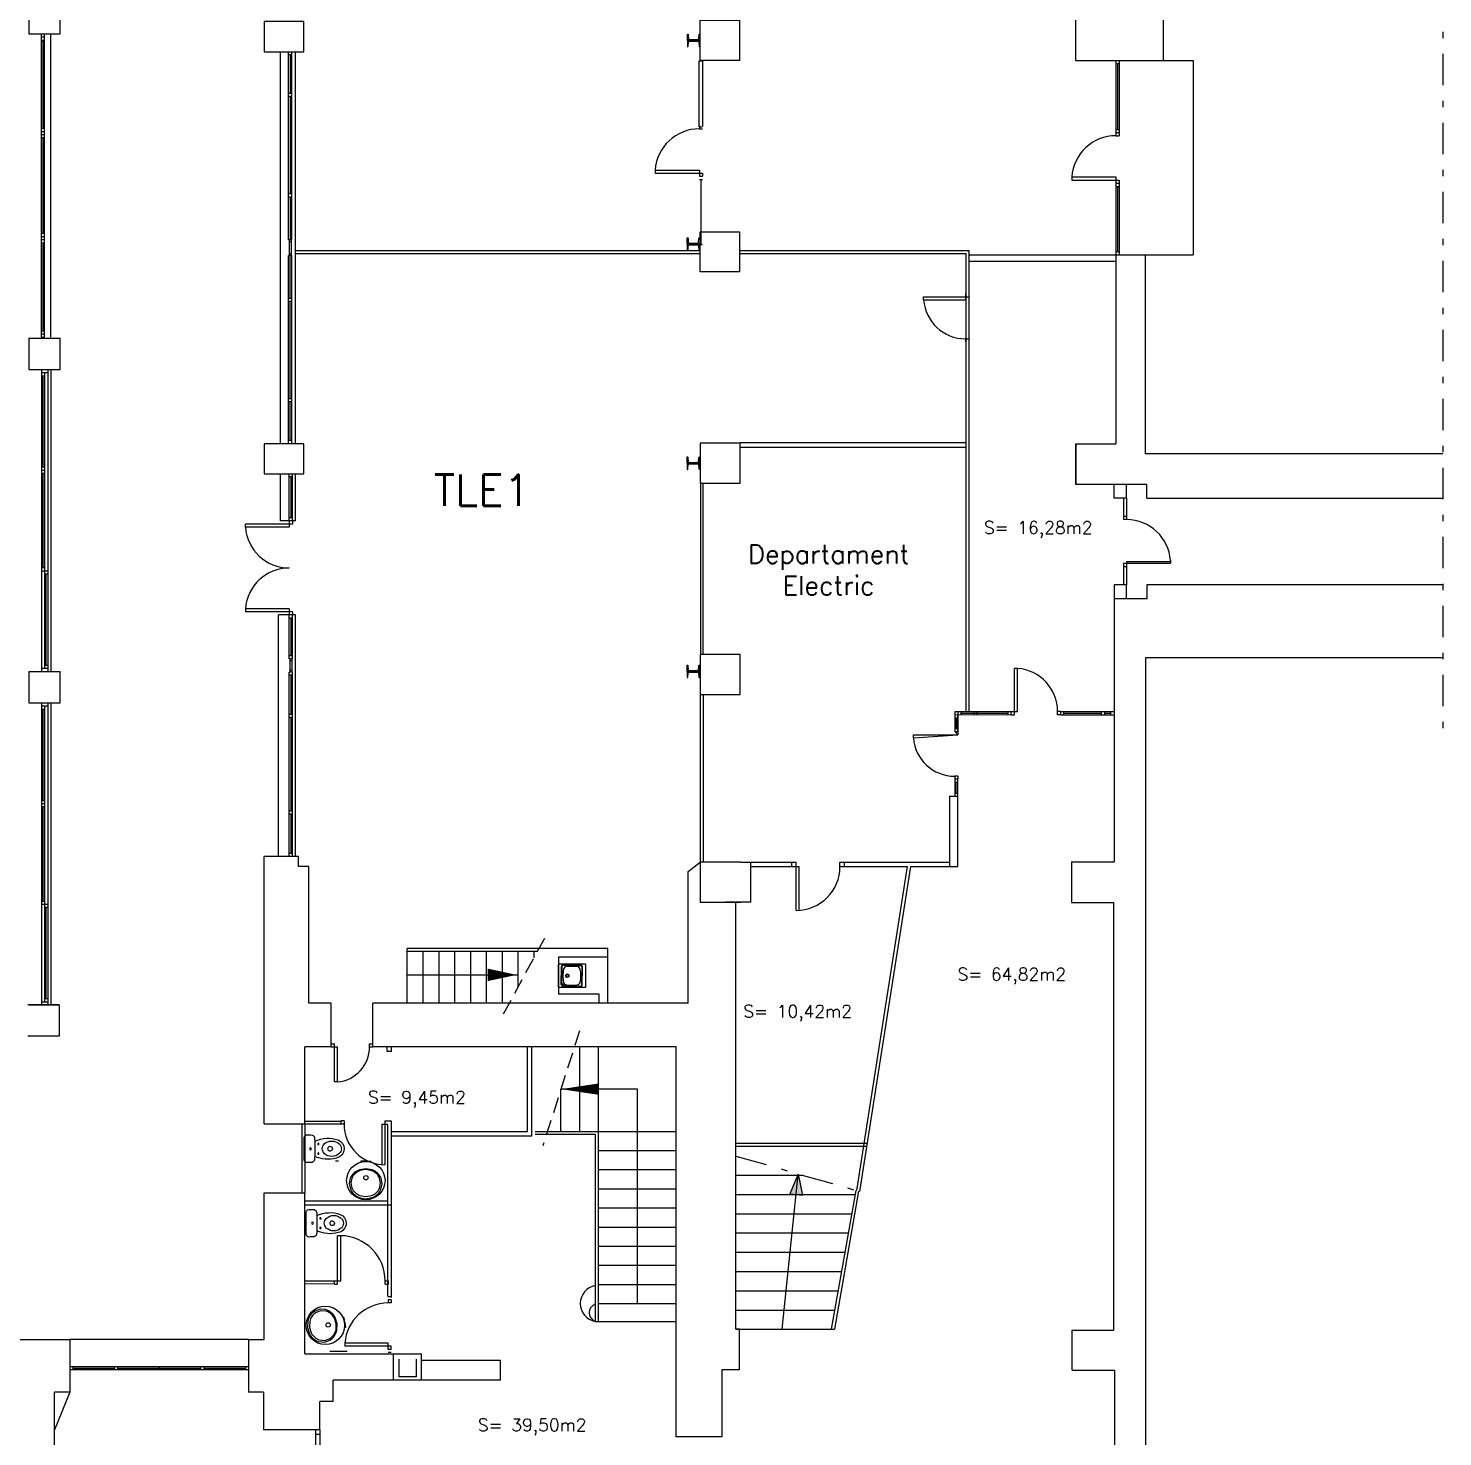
# Model space of a CAD drawing. Extents: x 546 to 754, y 37 to 203.
# Drawn here: x 584.58 to 607.13, y 152.15 to 174.6 of the extents above; entities that cross this region are included whole.
import ezdxf

# ---------------------------------------------------------------- set-up
doc = ezdxf.new("R2010")
doc.units = 0
doc.header["$MEASUREMENT"] = 0
doc.linetypes.add('RAYITAS', pattern=[0.375, 0.25, -0.125])
doc.linetypes.add('TRAZO_Y_PUNTO', pattern=[1, 0.5, -0.25, 0, -0.25])
doc.layers.get('0').update_dxf_attribs({"linetype": 'CONTINUOUS'})
for name, color, linetype in [('ESCALERA', 4, 'CONTINUOUS'), ('MURO', 1, 'CONTINUOUS'), ('PILAR', 6, 'CONTINUOUS'), ('PUERTA', 5, 'CONTINUOUS'), ('SANITARIS', 4, 'CONTINUOUS'), ('SUP', 7, 'CONTINUOUS'), ('TABI', 3, 'CONTINUOUS'), ('TABIQUE', 3, 'CONTINUOUS'), ('VENTANA', 2, 'CONTINUOUS')]:
    doc.layers.add(name, color=color, linetype=linetype)
doc.styles.add('ROMANS8', font='simplex.shx')
doc.styles.add('SIMPLEX', font='simplex.shx')
doc.styles.get("Standard").update_dxf_attribs({"font": 'simplex.shx'})

# ---------------------------------------------------------------- blocks, each defined once
blk = doc.blocks.new('013105')
for p, q in [((-0.32, 0), (0.32, 0)), ((-0.32, -0.55), (-0.32, 0)), ((0.32, -0.55), (0.32, 0)), ((-0.248, -0.066), (-0.248, -0.275)), ((-0.248, -0.484), (-0.248, -0.275)), ((-0.237, -0.066), (-0.237, -0.275)), ((-0.237, -0.484), (-0.237, -0.275)), ((0.038, -0.022), (-0.204, -0.022)), ((0.038, -0.033), (-0.204, -0.033)), ((0.038, -0.022), (0.204, -0.022)), ((0.038, -0.033), (0.204, -0.033)), ((0.237, -0.066), (0.237, -0.275)), ((0.237, -0.484), (0.237, -0.275)), ((0.248, -0.066), (0.248, -0.275)), ((0.248, -0.484), (0.248, -0.275)), ((-0.32, -0.55), (0.32, -0.55)), ((0.038, -0.517), (-0.204, -0.517)), ((0.038, -0.528), (-0.204, -0.528)), ((0.038, -0.517), (0.204, -0.517)), ((0.038, -0.528), (0.204, -0.528))]:
    blk.add_line(p, q)
for centre, radius in [((0.107, -0.275), 0.0418), ((0.107, -0.275), 0.0303), ((0.207, -0.073), 0.0209)]:
    blk.add_circle(centre, radius)
for centre, radius, start, end in [((-0.204, -0.066), 0.044, 90, 180), ((-0.204, -0.066), 0.033, 90, 180), ((0.612, -0.275), 0.825, 169.6188, 180), ((0.612, -0.275), 0.825, 180, 190.3812), ((-0.118, -0.141), 0.0825, 97.23, 169.6188), ((0.021, -1.771), 1.718, 89.9987, 95.0083), ((0.022, -0.878), 0.825, 82.77, 90), ((0.115, -0.141), 0.0825, 10.3812, 82.77), ((-0.615, -0.275), 0.825, 0, 10.3812), ((-0.615, -0.275), 0.825, 349.6188, 0), ((0.204, -0.066), 0.044, 0, 90), ((0.204, -0.066), 0.033, 0, 90), ((-0.204, -0.484), 0.044, 180, 270), ((-0.204, -0.484), 0.033, 180, 270), ((-0.118, -0.409), 0.0825, 190.3812, 262.77), ((0.021, 1.221), 1.718, 264.9917, 270.0013), ((0.022, 0.328), 0.825, 270, 277.23), ((0.115, -0.409), 0.0825, 277.23, 349.6188), ((0.204, -0.484), 0.044, 270, 0), ((0.204, -0.484), 0.033, 270, 0)]:
    blk.add_arc(centre, radius, start, end)
blk = doc.blocks.new('UPN')
blk.add_lwpolyline([(0, 0), (0.0005, 0), (0.0005, 0.00002, 0.391021), (0.00046, 0.00007), (0.00014, 0.00009, -0.391021), (0.00006, 0.00018), (0.00006, 0.00082, -0.391021), (0.00014, 0.00091), (0.00046, 0.00093, 0.391021), (0.0005, 0.00098), (0.0005, 0.001), (0, 0.001), (0, 0)], format="xyb", close=True)
blk = doc.blocks.new('SANLB060')
at = {"color": 0, "linetype": 'ByBlock'}
for p, q in [((0, 0), (-0.079, 0)), ((-0.079, 0), (-0.079, -0.022)), ((0, 0), (0.079, 0)), ((0.079, 0), (0.08, 0)), ((0.079, 0), (0.079, -0.022))]:
    blk.add_line(p, q, dxfattribs=at)
for points in [[(0, -0.122), (-0.102, -0.139, 0.094786), (-0.187, -0.19, 0.10165), (-0.25, -0.275), (-0.266, -0.359), (-0.247, -0.449, 0.10165), (-0.191, -0.529, 0.094786), (-0.107, -0.582), (-0.005, -0.601), (0.097, -0.584, 0.094786), (0.182, -0.533, 0.10165), (0.24, -0.455), (0.261, -0.364), (0.242, -0.273, 0.10165), (0.185, -0.194, 0.094786), (0.102, -0.141)], [(0, -0.136), (-0.092, -0.152, 0.094786), (-0.168, -0.198, 0.10165), (-0.225, -0.274), (-0.239, -0.349), (-0.223, -0.431, 0.10165), (-0.172, -0.503, 0.094786), (-0.096, -0.55), (-0.005, -0.568), (0.087, -0.552, 0.094786), (0.164, -0.507, 0.10165), (0.216, -0.436), (0.235, -0.355), (0.218, -0.273, 0.10165), (0.167, -0.201, 0.094786), (0.092, -0.154)]]:
    blk.add_lwpolyline(points, format="xyb", close=True, dxfattribs=at)
for centre, radius in [((-0.001, -0.312), 0.306), ((0, -0.267), 0.0347)]:
    blk.add_circle(centre, radius, dxfattribs=at)
blk = doc.blocks.new('SANIA045')
blk.add_lwpolyline([(-0.176, -0.001, 0.467994), (-0.22, -0.062), (-0.219, -0.11, 0.362266), (-0.177, -0.168, 0.003061), (-0.12, -0.17, 0.200943), (-0.14, -0.545, 0.287945), (0, -0.64, 0.345667), (0.15, -0.513, 0.183095), (0.12, -0.17, 0.003061), (0.177, -0.168, 0.362197), (0.219, -0.11), (0.22, -0.062, 0.467968), (0.176, -0.001), (0, 0), (-0.176, -0.001)], format="xyb", close=True)
for centre, radius in [((-0.077, -0.228), 0.01), ((0, -0.101), 0.015), ((0, -0.101), 0.015), ((0.077, -0.228), 0.01)]:
    blk.add_circle(centre, radius)
for centre, radius, start, end in [((0.048, 4.524), 4.697, 267.947, 269.4107), ((-0.048, 4.524), 4.697, 270.5893, 272.0531), ((0.056, -0.442), 0.179, 137.9157, 221.6581), ((0.004, -0.404), 0.115, 91.7437, 134.6177), ((-0.007, -0.416), 0.0338, 116.4439, 162.0713), ((0.004, -0.409), 0.0434, 175.6422, 265.2374), ((0.012, -0.499), 0.118, 95.6646, 106.8515), ((-0.004, -0.404), 0.115, 45.3823, 88.2563), ((-0.012, -0.499), 0.118, 73.1485, 84.3354), ((-0.004, -0.409), 0.0434, 274.7626, 4.3578), ((0.007, -0.416), 0.0338, 17.9287, 63.5561), ((-0.056, -0.442), 0.179, 318.3419, 42.0843), ((0.003, -0.483), 0.113, 224.1157, 268.6031), ((-0.003, -0.483), 0.113, 271.3969, 315.8843)]:
    blk.add_arc(centre, radius, start, end)
blk.add_attdef('CODIGO', (-0.009, -0.013), '', height=0.000001)

msp = doc.modelspace()

# ---------------------------------------------------------------- hatches: boundary and pattern name
at = {"layer": 'ESCALERA'}
msp.add_hatch(color=256, dxfattribs=at).paths.add_polyline_path([(596.716, 156.023), (596.919, 156.003), (596.851, 156.335)])

# ---------------------------------------------------------------- linework, layer by layer
at = {"linetype": 'TRAZO_Y_PUNTO'}
msp.add_line((607.126, 177.497), (607.126, 163.311), dxfattribs=at)
at = {"layer": 'ESCALERA'}
for p, q in [((599.577, 170.99), (601.917, 170.99)), ((599.577, 170.89), (601.917, 170.89)), ((592.689, 159.883), (590.617, 159.883)), ((590.617, 159.063), (590.617, 159.883)), ((590.869, 159.883), (590.869, 159.063)), ((591.121, 159.883), (591.121, 159.063)), ((591.374, 159.883), (591.374, 159.063)), ((591.626, 159.883), (591.626, 159.063)), ((591.878, 159.883), (591.878, 159.063)), ((592.131, 159.883), (592.131, 159.063)), ((592.383, 159.883), (592.383, 159.317)), ((592.635, 159.883), (592.635, 159.783)), ((590.617, 159.513), (592.383, 159.513)), ((593.367, 157.018), (593.367, 158.363)), ((593.667, 157.018), (593.667, 158.363)), ((593.067, 157.018), (593.067, 157.688)), ((594.287, 157.691), (593.068, 157.691)), ((594.287, 154.273), (594.287, 157.691)), ((592.657, 157.018), (594.907, 157.018)), ((593.617, 156.968), (592.657, 156.968)), ((593.617, 153.987), (593.617, 156.968)), ((593.667, 153.987), (593.667, 157.018)), ((593.667, 156.713), (594.907, 156.713)), ((593.667, 156.408), (594.907, 156.408)), ((595.857, 156.319), (596.925, 156.319)), ((596.594, 153.863), (596.849, 156.331)), ((596.851, 156.335), (596.716, 156.023)), ((596.851, 156.335), (596.919, 156.003)), ((593.667, 156.103), (594.907, 156.103)), ((597.77, 156.077), (597.377, 153.863)), ((597.813, 156.065), (597.428, 153.863)), ((595.857, 156.013), (597.759, 156.013)), ((596.716, 156.023), (596.919, 156.003)), ((593.667, 155.798), (594.907, 155.798)), ((595.857, 155.705), (597.704, 155.705)), ((593.667, 155.493), (594.907, 155.493)), ((595.857, 155.398), (597.65, 155.398)), ((593.667, 155.188), (594.907, 155.188)), ((595.857, 155.091), (597.595, 155.091)), ((593.667, 154.883), (594.907, 154.883)), ((595.857, 154.784), (597.541, 154.784)), ((593.667, 154.578), (594.907, 154.578)), ((595.857, 154.477), (597.486, 154.477)), ((593.667, 154.273), (594.907, 154.273)), ((595.857, 154.17), (597.431, 154.17)), ((593.617, 153.987), (594.907, 153.987)), ((595.857, 153.863), (597.428, 153.863)), ((588.087, 153.7), (585.237, 153.7))]:
    msp.add_line(p, q, dxfattribs=at)
at = {"layer": 'ESCALERA', "linetype": 'RAYITAS'}
for p, q in [((592.804, 160.094), (592.137, 158.864)), ((593.364, 158.623), (592.78, 156.785))]:
    msp.add_line(p, q, dxfattribs=at)
at = {"layer": 'ESCALERA', "linetype": 'TRAZO_Y_PUNTO'}
msp.add_line((595.857, 156.625), (597.92, 156.034), dxfattribs=at)
at = {"layer": 'ESCALERA'}
for points in [[(592.365, 159.513, 0, 0.2, 0), (591.898, 159.513, 0.2, 0.2, 0)], [(593.068, 157.691, 0, 0.179, 0), (593.663, 157.691, 0.179, 0.179, 0)]]:
    msp.add_lwpolyline(points, format="xyseb", dxfattribs=at)
for centre, radius, start, end in [((593.667, 154.273), 0.29, 99.9145, 260.0855), ((593.667, 154.126), 0.148, 109.792, 249.0253)]:
    msp.add_arc(centre, radius, start, end, dxfattribs=at)
at = {"layer": 'MURO'}
for p, q in [((602.677, 174.09), (602.677, 178.22)), ((601.277, 174.09), (601.277, 174.73)), ((588.597, 167.98), (588.597, 174.23)), ((588.837, 167.98), (588.837, 174.23)), ((601.277, 174.09), (603.147, 174.09)), ((603.147, 174.09), (603.147, 170.99)), ((588.777, 171.23), (588.727, 171.23)), ((588.737, 171.23), (588.737, 170.98)), ((588.767, 171.2), (588.737, 171.2)), ((588.767, 171.23), (588.767, 170.98)), ((588.777, 170.98), (588.727, 170.98)), ((588.767, 171.01), (588.737, 171.01)), ((601.917, 170.99), (601.917, 167.98)), ((601.917, 170.99), (603.147, 170.99)), ((602.387, 167.82), (602.387, 170.99)), ((601.277, 167.98), (601.277, 167.33)), ((601.277, 167.98), (601.917, 167.98)), ((601.277, 167.33), (601.277, 167.98)), ((607.126, 167.82), (602.387, 167.82)), ((588.597, 166.75), (588.597, 167.5)), ((588.837, 166.75), (588.837, 167.5)), ((588.837, 167.5), (588.957, 167.5)), ((588.837, 167.5), (588.957, 167.5)), ((602.407, 167.33), (601.277, 167.33)), ((601.887, 167.11), (601.887, 167.33)), ((602.087, 167.11), (602.087, 167.33)), ((602.407, 167.11), (602.407, 167.33)), ((602.087, 167.11), (601.887, 167.11)), ((602.407, 167.11), (607.126, 167.11)), ((588.837, 166.75), (588.597, 166.75)), ((602.087, 165.73), (601.887, 165.73)), ((601.887, 165.73), (601.887, 161.315)), ((602.087, 165.51), (602.087, 165.73)), ((602.407, 165.73), (602.407, 165.51)), ((607.126, 165.73), (602.407, 165.73)), ((602.407, 165.51), (601.887, 165.51)), ((588.567, 161.4), (588.567, 165.25)), ((588.837, 165.25), (588.567, 165.25)), ((588.837, 161.4), (588.837, 165.25)), ((588.787, 164.55), (588.737, 164.55)), ((588.747, 164.55), (588.747, 164.34)), ((588.777, 164.52), (588.747, 164.52)), ((588.777, 164.55), (588.777, 164.34)), ((602.387, 164.566), (602.387, 124.8)), ((607.126, 164.566), (602.387, 164.566)), ((588.787, 164.34), (588.737, 164.34)), ((588.777, 164.37), (588.747, 164.37)), ((588.887, 161.4), (588.337, 161.4)), ((588.337, 157.14), (588.337, 161.4)), ((588.887, 161.24), (588.887, 161.4)), ((589.047, 161.24), (588.887, 161.24)), ((589.047, 159.063), (589.047, 161.24)), ((595.097, 161.163), (595.288, 161.31)), ((595.937, 161.31), (595.288, 161.31)), ((595.288, 161.31), (595.288, 160.67)), ((595.937, 161.31), (596.097, 161.31)), ((596.097, 160.67), (596.097, 161.31)), ((601.207, 161.315), (601.887, 161.315)), ((601.207, 161.315), (601.207, 160.665)), ((595.097, 159.063), (595.097, 161.163)), ((595.288, 160.67), (595.937, 160.67)), ((596.097, 160.67), (595.697, 160.67)), ((595.857, 153.863), (595.857, 160.67)), ((601.207, 160.665), (601.877, 160.665)), ((601.877, 160.665), (601.877, 153.851)), ((589.407, 159.063), (589.047, 159.063)), ((589.407, 158.363), (589.407, 159.063)), ((595.097, 159.063), (590.067, 159.063)), ((590.067, 158.363), (590.067, 159.063)), ((589.407, 158.363), (588.987, 158.363)), ((588.987, 157.14), (588.987, 158.363)), ((594.907, 158.363), (590.067, 158.363)), ((594.907, 152.15), (594.907, 158.363)), ((588.337, 157.14), (588.987, 157.14)), ((588.337, 153.7), (588.337, 156.04)), ((588.337, 156.04), (588.987, 156.04)), ((588.987, 153.469), (588.987, 156.04)), ((595.917, 153.863), (595.857, 153.863)), ((595.917, 153.22), (595.917, 153.863)), ((601.217, 153.851), (601.877, 153.851)), ((601.217, 153.211), (601.217, 153.851)), ((584.107, 153.7), (585.237, 153.7)), ((584.727, 153.7), (585.257, 153.7)), ((585.237, 153.7), (585.237, 152.86)), ((588.077, 153.7), (588.337, 153.7)), ((588.087, 153.7), (588.087, 152.86)), ((588.987, 153.469), (590.847, 153.469)), ((589.663, 153.511), (589.383, 153.511)), ((590.397, 153.05), (590.397, 153.469)), ((590.482, 153.384), (590.482, 153.104)), ((590.762, 153.384), (590.762, 153.104)), ((590.847, 153.05), (590.847, 153.469)), ((590.847, 153.37), (592.107, 153.37)), ((592.107, 153.05), (592.107, 153.37)), ((595.637, 153.22), (595.917, 153.22)), ((595.637, 152.15), (595.637, 153.22)), ((601.217, 153.211), (601.897, 153.211)), ((601.897, 149.841), (601.897, 153.211)), ((589.437, 152.71), (589.437, 153.05)), ((592.107, 153.05), (589.437, 153.05)), ((590.762, 153.104), (590.482, 153.104)), ((584.997, 143.281), (584.997, 152.86)), ((585.237, 152.86), (584.997, 152.26)), ((585.237, 152.86), (584.997, 152.86)), ((588.327, 152.86), (588.087, 152.86)), ((588.327, 152.86), (588.327, 152.26)), ((589.227, 152.26), (589.227, 152.71)), ((589.437, 152.71), (589.227, 152.71)), ((589.227, 152.26), (588.327, 152.26)), ((595.637, 152.15), (594.907, 152.15))]:
    msp.add_line(p, q, dxfattribs=at)
for points in [[(588.967, 174.71), (588.337, 174.71), (588.337, 174.23), (588.967, 174.23)], [(595.287, 174.09), (595.287, 174.73), (595.917, 174.73), (595.917, 174.09)], [(595.287, 170.72), (595.287, 171.36), (595.917, 171.36), (595.917, 170.72)], [(588.967, 167.98), (588.337, 167.98), (588.337, 167.5), (588.967, 167.5)], [(595.927, 167.35), (595.927, 167.99), (595.287, 167.99), (595.287, 167.35)]]:
    msp.add_lwpolyline(points, close=True, dxfattribs=at)
msp.add_lwpolyline([(595.287, 163.98), (595.927, 163.98), (595.927, 164.62), (595.287, 164.62), (595.287, 163.98)], dxfattribs=at)
at = {"layer": 'PILAR', "color": 6}
for p, q in [((584.587, 175.015), (584.587, 174.515)), ((585.087, 174.515), (585.087, 175.015)), ((584.587, 174.515), (585.087, 174.515)), ((584.587, 169.665), (585.087, 169.665)), ((584.587, 169.665), (584.587, 169.165)), ((585.087, 169.165), (585.087, 169.665)), ((584.587, 169.165), (585.087, 169.165)), ((584.587, 164.35), (585.087, 164.35)), ((584.587, 164.35), (584.587, 163.85)), ((585.087, 163.85), (585.087, 164.35)), ((584.587, 163.85), (585.087, 163.85)), ((585.067, 159.035), (584.567, 159.035)), ((584.587, 159.035), (585.067, 159.035)), ((585.067, 159.035), (585.067, 158.535)), ((585.067, 158.535), (584.567, 158.535))]:
    msp.add_line(p, q, dxfattribs=at)
at = {"layer": 'PUERTA'}
for p, q in [((595.275, 173.05), (595.275, 173)), ((595.275, 173), (595.325, 173)), ((601.917, 172.94), (601.917, 172.89)), ((601.917, 172.89), (601.967, 172.89)), ((601.967, 172.94), (601.967, 172.89)), ((594.569, 172.343), (595.275, 172.343)), ((594.57, 172.343), (594.57, 172.293)), ((594.57, 172.293), (595.325, 172.293)), ((595.275, 172.343), (595.275, 172.243)), ((595.325, 172.293), (595.325, 172.243)), ((601.211, 172.233), (601.917, 172.233)), ((601.211, 172.233), (601.211, 172.183)), ((601.211, 172.183), (601.967, 172.183)), ((601.917, 172.233), (601.917, 172.133)), ((601.967, 172.183), (601.967, 172.133)), ((598.851, 170.323), (599.569, 170.323)), ((598.851, 170.275), (598.851, 170.323)), ((598.851, 170.273), (599.519, 170.273)), ((599.519, 170.373), (599.519, 170.273)), ((599.569, 170.373), (599.569, 170.323)), ((599.519, 169.653), (599.569, 169.653)), ((599.519, 169.653), (599.519, 169.603)), ((599.569, 169.653), (599.569, 169.603)), ((588.787, 166.7), (588.039, 166.7)), ((588.039, 166.65), (588.039, 166.7)), ((588.737, 166.65), (588.039, 166.65)), ((588.737, 166.75), (588.737, 166.65)), ((588.787, 166.75), (588.787, 166.7)), ((602.037, 166.82), (602.037, 166.77)), ((602.087, 166.77), (602.037, 166.77)), ((602.087, 166.82), (602.087, 166.77)), ((602.785, 166.07), (602.037, 166.07)), ((602.037, 166.07), (602.037, 166.02)), ((602.787, 166.1), (602.087, 166.1)), ((602.087, 166.1), (602.087, 166.02)), ((602.785, 166.124), (602.785, 166.074)), ((588.737, 165.35), (588.039, 165.35)), ((588.039, 165.35), (588.039, 165.3)), ((588.787, 165.3), (588.039, 165.3)), ((588.737, 165.35), (588.737, 165.25)), ((588.787, 165.3), (588.787, 165.25)), ((600.297, 163.66), (600.297, 164.398)), ((600.347, 164.398), (600.297, 164.398)), ((600.347, 163.71), (600.347, 164.398)), ((600.247, 163.71), (600.347, 163.71)), ((600.987, 163.66), (600.987, 163.71)), ((601.037, 163.71), (600.987, 163.71)), ((600.247, 163.66), (600.297, 163.66)), ((601.037, 163.659), (600.987, 163.659)), ((598.688, 163.34), (599.396, 163.34)), ((598.688, 163.29), (599.396, 163.34)), ((598.688, 163.29), (598.688, 163.34)), ((599.346, 163.39), (599.396, 163.34)), ((599.396, 163.39), (599.396, 163.34)), ((599.396, 162.68), (599.346, 162.68)), ((599.346, 162.68), (599.346, 162.63)), ((599.396, 162.68), (599.396, 162.63)), ((596.747, 161.24), (596.747, 161.31)), ((596.747, 161.31), (596.817, 161.31)), ((596.747, 161.24), (596.867, 161.24)), ((596.817, 160.54), (596.817, 161.31)), ((596.867, 160.54), (596.867, 161.24)), ((597.517, 161.24), (597.517, 161.31)), ((597.517, 161.31), (597.587, 161.31)), ((597.517, 161.24), (597.587, 161.24)), ((597.587, 161.24), (597.587, 161.31)), ((589.407, 158.413), (589.457, 158.413)), ((589.407, 158.363), (589.507, 158.363)), ((589.457, 157.805), (589.457, 158.413)), ((589.507, 157.805), (589.507, 158.363)), ((590.017, 158.363), (590.017, 158.413)), ((590.017, 158.413), (590.067, 158.413)), ((590.017, 158.363), (590.067, 158.363)), ((589.507, 157.805), (589.457, 157.805)), ((589.561, 157.185), (589.561, 157.135)), ((589.611, 157.185), (589.561, 157.185)), ((589.561, 157.185), (589.561, 157.135)), ((589.611, 157.185), (589.561, 157.185)), ((589.561, 157.185), (589.561, 157.135)), ((589.611, 157.185), (589.561, 157.185)), ((589.561, 157.185), (589.561, 157.135)), ((589.611, 157.185), (589.561, 157.185)), ((589.561, 157.185), (589.561, 157.135)), ((589.611, 157.185), (589.561, 157.185)), ((589.561, 157.185), (589.561, 157.135)), ((589.611, 157.185), (589.561, 157.185)), ((589.561, 157.185), (589.561, 157.135)), ((589.611, 157.185), (589.561, 157.185)), ((589.611, 157.185), (589.611, 157.135)), ((589.611, 157.185), (589.611, 157.135)), ((589.611, 157.185), (589.611, 157.135)), ((589.611, 157.185), (589.611, 157.135)), ((589.611, 157.185), (589.611, 157.135)), ((589.611, 157.185), (589.611, 157.135)), ((589.611, 157.185), (589.611, 157.135)), ((590.261, 157.185), (590.261, 156.485)), ((590.261, 157.185), (590.261, 156.485)), ((590.261, 157.185), (590.261, 156.485)), ((590.261, 157.185), (590.261, 156.485)), ((590.261, 157.185), (590.261, 156.485)), ((590.261, 157.185), (590.261, 156.485)), ((590.261, 157.185), (590.261, 156.485)), ((590.261, 157.185), (590.36, 157.185)), ((589.611, 157.135), (589.561, 157.135)), ((589.611, 157.135), (589.561, 157.135)), ((589.611, 157.135), (589.561, 157.135)), ((589.611, 157.135), (589.561, 157.135)), ((589.611, 157.135), (589.561, 157.135)), ((589.611, 157.135), (589.561, 157.135)), ((589.611, 157.135), (589.561, 157.135)), ((590.211, 157.135), (590.211, 156.487)), ((590.211, 157.135), (590.211, 156.487)), ((590.211, 157.135), (590.211, 156.487)), ((590.211, 157.135), (590.211, 156.487)), ((590.211, 157.135), (590.211, 156.487)), ((590.211, 157.135), (590.311, 157.135)), ((589.524, 156.542), (589.474, 156.542)), ((589.507, 154.583), (589.507, 155.355)), ((589.557, 155.355), (589.507, 155.355)), ((589.557, 154.633), (589.557, 155.355)), ((589.457, 154.583), (589.457, 154.633)), ((589.457, 154.633), (589.557, 154.633)), ((589.457, 154.583), (589.507, 154.583)), ((590.267, 154.583), (590.267, 154.633)), ((590.267, 154.633), (590.317, 154.633)), ((590.267, 154.583), (590.317, 154.583)), ((590.317, 154.583), (590.317, 154.633)), ((590.313, 154.332), (590.313, 154.282)), ((590.363, 154.282), (590.313, 154.282)), ((590.364, 154.332), (590.364, 154.282)), ((590.313, 153.642), (589.625, 153.642)), ((589.625, 153.642), (589.625, 153.592)), ((590.363, 153.592), (589.625, 153.592)), ((590.313, 153.542), (590.313, 153.642)), ((590.363, 153.542), (590.363, 153.592)), ((589.157, 152.26), (589.157, 151.68)), ((589.227, 152.26), (589.227, 151.68)), ((589.157, 152.19), (589.227, 152.19))]:
    msp.add_line(p, q, dxfattribs=at)
for centre, radius, start, end in [((595.275, 172.293), 0.707, 90, 175.9468), ((601.917, 172.183), 0.707, 90, 175.9468), ((599.519, 170.323), 0.67, 184.2798, 270), ((588.737, 166.7), 0.7, 184.096, 270), ((602.087, 166.07), 0.7, 4.096, 90), ((588.737, 165.3), 0.7, 90, 175.904), ((600.297, 163.71), 0.69, 0, 85.8445), ((599.346, 163.34), 0.66, 184.3448, 270), ((596.817, 161.24), 0.7, 270, 0), ((589.457, 158.363), 0.56, 275.1225, 360), ((590.261, 157.135), 0.65, 180, 270), ((589.545, 154.633), 0.722, 0, 89.0651), ((590.313, 153.592), 0.69, 90, 175.8445)]:
    msp.add_arc(centre, radius, start, end, dxfattribs=at)
at = {"layer": 'TABI', "color": 3}
for p, q in [((589.556, 157.177), (588.985, 157.177)), ((590.36, 157.185), (590.36, 154.372)), ((588.985, 157.138), (589.562, 157.138)), ((590.309, 154.385), (590.309, 157.124)), ((590.31, 155.905), (588.979, 155.905)), ((590.36, 155.843), (588.979, 155.843)), ((589.453, 154.632), (588.985, 154.632)), ((589.459, 154.582), (588.985, 154.585))]:
    msp.add_line(p, q, dxfattribs=at)
at = {"layer": 'TABIQUE'}
for p, q in [((595.287, 171.055), (588.837, 171.055)), ((595.287, 171.005), (588.837, 171.005)), ((599.577, 171.055), (595.917, 171.055)), ((599.527, 171.005), (595.917, 171.005)), ((599.527, 163.71), (599.527, 171.005)), ((599.577, 163.71), (599.577, 171.055)), ((595.927, 168), (599.527, 168)), ((595.927, 167.926), (599.527, 167.926)), ((595.295, 167.369), (595.295, 164.627)), ((595.33, 167.351), (595.33, 164.618)), ((602.037, 167.11), (602.037, 166.82)), ((602.087, 167.11), (602.087, 166.82)), ((602.087, 166.82), (602.037, 166.82)), ((602.087, 166.02), (602.037, 166.02)), ((602.037, 166.02), (602.037, 165.73)), ((602.087, 166.02), (602.087, 165.73)), ((595.288, 163.98), (595.288, 161.31)), ((595.338, 163.98), (595.338, 161.31)), ((599.268, 161.24), (599.268, 162.36)), ((599.397, 161.24), (599.397, 162.36)), ((596.097, 161.31), (596.747, 161.31)), ((596.097, 161.24), (596.747, 161.24)), ((597.587, 161.31), (599.268, 161.31)), ((597.587, 161.24), (598.596, 161.24)), ((597.784, 156.073), (598.596, 161.24)), ((597.833, 156.059), (598.647, 161.24)), ((598.647, 161.24), (599.397, 161.24)), ((593.817, 159.933), (590.617, 159.933)), ((590.617, 159.883), (590.617, 159.933)), ((593.817, 159.063), (593.817, 159.933)), ((593.817, 159.793), (593.027, 159.793)), ((593.027, 159.793), (593.027, 159.203)), ((593.677, 159.203), (593.027, 159.203)), ((593.677, 159.063), (593.677, 159.203)), ((590.297, 158.293), (590.297, 158.363)), ((590.367, 158.293), (590.367, 158.363)), ((590.367, 158.293), (590.297, 158.293)), ((592.535, 157.01), (590.367, 157.01)), ((592.605, 156.94), (590.367, 156.94))]:
    msp.add_line(p, q, dxfattribs=at)
at = {"layer": 'TABIQUE', "color": 3}
msp.add_line((599.268, 162.361), (599.397, 162.36), dxfattribs=at)
at = {"layer": 'TABIQUE', "color": 91}
for p, q in [((592.535, 157.01), (592.535, 158.353)), ((592.605, 156.94), (592.605, 158.353)), ((597.953, 156.827), (595.857, 156.827)), ((597.946, 156.777), (595.857, 156.777))]:
    msp.add_line(p, q, dxfattribs=at)
at = {"layer": 'VENTANA'}
for p, q in [((584.787, 169.68), (584.787, 174.515)), ((584.787, 174.515), (584.837, 174.515)), ((584.787, 174.465), (584.837, 174.465)), ((584.787, 174.415), (584.837, 174.415)), ((584.812, 173.01), (584.812, 174.415)), ((584.837, 169.68), (584.837, 174.515)), ((584.937, 169.68), (584.937, 174.515)), ((588.727, 171.23), (588.727, 174.23)), ((588.777, 174.18), (588.727, 174.18)), ((588.752, 174.18), (588.752, 173.563)), ((588.777, 171.23), (588.777, 174.23)), ((601.917, 174.09), (601.917, 172.94)), ((601.967, 174.09), (601.967, 172.94)), ((601.917, 174.04), (601.967, 174.04)), ((601.942, 174.04), (601.942, 172.99)), ((588.777, 173.563), (588.727, 173.563)), ((588.777, 173.513), (588.727, 173.513)), ((588.752, 173.513), (588.752, 171.963)), ((584.787, 173.01), (584.837, 173.01)), ((584.787, 172.96), (584.837, 172.96)), ((601.917, 172.99), (601.967, 172.99)), ((584.787, 172.91), (584.837, 172.91)), ((584.787, 172.86), (584.837, 172.86)), ((584.812, 171.335), (584.812, 172.86)), ((601.917, 172.94), (601.967, 172.94)), ((595.275, 172.243), (595.325, 172.243)), ((601.917, 172.133), (601.967, 172.133)), ((601.917, 172.133), (601.917, 170.995)), ((601.917, 172.083), (601.967, 172.083)), ((601.942, 172.083), (601.942, 171.045)), ((601.967, 172.133), (601.967, 170.995)), ((588.777, 171.963), (588.727, 171.963)), ((588.777, 171.913), (588.727, 171.913)), ((588.752, 171.913), (588.752, 171.23)), ((584.787, 171.335), (584.837, 171.335)), ((584.787, 171.285), (584.837, 171.285)), ((584.787, 171.235), (584.837, 171.235)), ((584.787, 171.185), (584.837, 171.185)), ((584.812, 169.78), (584.812, 171.185)), ((588.727, 167.98), (588.727, 170.98)), ((588.752, 170.298), (588.752, 170.98)), ((588.777, 167.98), (588.777, 170.98)), ((601.917, 171.045), (601.967, 171.045)), ((588.777, 170.298), (588.727, 170.298)), ((588.777, 170.248), (588.727, 170.248)), ((588.752, 168.698), (588.752, 170.248)), ((584.787, 169.78), (584.837, 169.78)), ((584.787, 169.73), (584.837, 169.73)), ((584.787, 169.68), (584.837, 169.68)), ((584.787, 169.165), (584.887, 169.165)), ((584.787, 169.165), (584.787, 164.35)), ((584.887, 169.165), (584.887, 164.35)), ((584.937, 169.165), (584.937, 164.35)), ((584.787, 169.115), (584.887, 169.115)), ((584.787, 169.065), (584.837, 169.065)), ((584.812, 167.61), (584.812, 169.065)), ((584.837, 169.115), (584.837, 164.4)), ((588.777, 168.698), (588.727, 168.698)), ((588.777, 168.648), (588.727, 168.648)), ((588.752, 168.03), (588.752, 168.648)), ((588.777, 168.03), (588.727, 168.03)), ((584.787, 167.61), (584.837, 167.61)), ((584.787, 167.56), (584.837, 167.56)), ((584.787, 167.51), (584.837, 167.51)), ((584.812, 166.005), (584.812, 167.51)), ((588.737, 166.75), (588.737, 167.5)), ((588.787, 167.45), (588.737, 167.45)), ((588.762, 167.45), (588.762, 166.8)), ((588.787, 166.75), (588.787, 167.5)), ((588.787, 166.8), (588.737, 166.8)), ((584.787, 166.005), (584.837, 166.005)), ((584.787, 165.955), (584.887, 165.955)), ((584.837, 165.905), (584.887, 165.905)), ((584.862, 164.45), (584.862, 165.905)), ((588.627, 165.25), (588.577, 165.25)), ((588.737, 164.55), (588.737, 165.25)), ((588.787, 165.2), (588.737, 165.2)), ((588.762, 165.2), (588.762, 164.6)), ((588.787, 164.55), (588.787, 165.25)), ((584.787, 164.4), (584.887, 164.4)), ((584.837, 164.45), (584.887, 164.45)), ((588.787, 164.6), (588.737, 164.6)), ((584.787, 164.35), (584.887, 164.35)), ((588.737, 161.4), (588.737, 164.34)), ((588.787, 164.29), (588.737, 164.29)), ((588.762, 164.29), (588.762, 163.665)), ((588.787, 161.4), (588.787, 164.34)), ((584.787, 163.85), (584.787, 159.035)), ((584.787, 163.85), (584.887, 163.85)), ((584.787, 163.8), (584.887, 163.8)), ((584.787, 163.75), (584.837, 163.75)), ((584.812, 162.295), (584.812, 163.75)), ((584.837, 163.8), (584.837, 159.085)), ((584.887, 163.85), (584.887, 159.035)), ((584.937, 163.85), (584.937, 159.035)), ((588.787, 163.665), (588.737, 163.665)), ((588.787, 163.615), (588.737, 163.615)), ((588.762, 163.615), (588.762, 162.125)), ((584.787, 162.295), (584.837, 162.295)), ((584.787, 162.245), (584.837, 162.245)), ((584.787, 162.195), (584.837, 162.195)), ((584.812, 160.69), (584.812, 162.195)), ((588.787, 162.125), (588.737, 162.125)), ((588.787, 162.075), (588.737, 162.075)), ((588.762, 162.075), (588.762, 161.45)), ((588.787, 161.45), (588.737, 161.45)), ((584.787, 160.69), (584.837, 160.69)), ((584.787, 160.64), (584.887, 160.64)), ((584.837, 160.59), (584.887, 160.59)), ((584.862, 159.135), (584.862, 160.59)), ((584.787, 159.085), (584.887, 159.085)), ((584.787, 159.035), (584.887, 159.035)), ((584.837, 159.135), (584.887, 159.135)), ((588.937, 157.14), (588.937, 156.04)), ((588.987, 157.14), (588.987, 156.04)), ((590.363, 154.382), (590.313, 154.382)), ((590.363, 154.332), (590.313, 154.332)), ((590.363, 153.542), (590.313, 153.542)), ((590.363, 153.492), (590.313, 153.492)), ((585.237, 153.27), (588.087, 153.27)), ((585.237, 153.22), (588.087, 153.22)), ((585.287, 153.27), (585.287, 153.22)), ((585.287, 153.245), (585.949, 153.245)), ((585.949, 153.27), (585.949, 153.22)), ((585.999, 153.27), (585.999, 153.22)), ((585.999, 153.245), (587.324, 153.245)), ((586.662, 153.27), (586.662, 153.22)), ((587.324, 153.27), (587.324, 153.22)), ((587.374, 153.27), (587.374, 153.22)), ((587.374, 153.245), (588.037, 153.245)), ((588.037, 153.27), (588.037, 153.22))]:
    msp.add_line(p, q, dxfattribs=at)
at = {"layer": 'VENTANA', "color": 3}
for p, q in [((595.265, 174.084), (595.265, 173.034)), ((595.271, 174.084), (595.321, 174.084)), ((595.326, 174.085), (595.326, 173.035)), ((595.271, 173.034), (595.321, 173.034)), ((595.275, 172.193), (595.325, 172.193)), ((595.3, 172.193), (595.3, 171.155)), ((595.275, 171.155), (595.325, 171.155)), ((599.346, 163.712), (599.346, 163.39)), ((599.346, 163.712), (600.247, 163.71)), ((599.396, 163.71), (599.396, 163.39)), ((599.445, 163.71), (599.445, 163.66)), ((599.655, 163.66), (599.655, 163.71)), ((599.705, 163.66), (599.705, 163.71)), ((600.197, 163.66), (600.197, 163.71)), ((600.247, 163.66), (600.247, 163.71)), ((601.037, 163.66), (601.037, 163.71)), ((601.037, 163.71), (601.887, 163.71)), ((601.087, 163.66), (601.087, 163.71)), ((601.687, 163.66), (601.687, 163.71)), ((601.737, 163.66), (601.737, 163.71)), ((601.837, 163.66), (601.837, 163.71)), ((599.345, 163.663), (600.247, 163.66)), ((599.346, 163.61), (599.396, 163.61)), ((599.371, 163.61), (599.371, 163.44)), ((599.396, 163.39), (599.396, 163.66)), ((599.445, 163.685), (599.655, 163.685)), ((599.627, 163.685), (600.197, 163.685)), ((601.037, 163.66), (601.887, 163.66)), ((601.087, 163.685), (601.687, 163.685)), ((601.737, 163.685), (601.837, 163.685)), ((599.346, 163.44), (599.396, 163.44)), ((599.346, 163.39), (599.396, 163.39)), ((599.346, 162.63), (599.346, 162.36)), ((599.396, 162.63), (599.346, 162.63)), ((599.396, 162.58), (599.346, 162.58)), ((599.371, 162.41), (599.371, 162.58)), ((599.396, 162.36), (599.396, 162.63)), ((599.346, 162.41), (599.396, 162.41))]:
    msp.add_line(p, q, dxfattribs=at)

# ---------------------------------------------------------------- block references
at = {"layer": 'ESCALERA', "xscale": 0.6747370656048588, "yscale": 0.6747370656048588, "zscale": 0.6747370656048588, "rotation": 180}
msp.add_blockref('013105', (593.242, 159.313), dxfattribs=at)
at = {"layer": 'PILAR', "color": 4, "yscale": 200, "zscale": 200, "rotation": 270}
for p, xscale in [((595.084, 174.41), -200), ((595.084, 174.41), 200), ((595.081, 171.164), 200), ((595.08, 167.67), -200), ((595.08, 167.67), 200), ((595.08, 164.351), -200), ((595.08, 164.351), 200)]:
    msp.add_blockref('UPN', p, dxfattribs=dict(at, xscale=xscale))
at = {"layer": 'PILAR', "color": 3, "xscale": -200, "yscale": 200, "zscale": 200, "rotation": 270}
msp.add_blockref('UPN', (595.081, 171.164), dxfattribs=at)
at = {"layer": 'SANITARIS', "color": 4}
ref = msp.add_blockref('SANIA045', (588.973, 156.741), dxfattribs=dict(at, xscale=-1, rotation=90))
ref.add_attrib('CODIGO', '00000', (588.986, 156.75), dxfattribs={"layer": '0', "height": 0.000001, "rotation": 90, "text_generation_flag": 2})
msp.add_blockref('SANLB060', (589.959, 156.545), dxfattribs=at)
ref = msp.add_blockref('SANIA045', (589.006, 155.554), dxfattribs=dict(at, xscale=-1, rotation=90))
ref.add_attrib('CODIGO', '00000', (589.02, 155.563), dxfattribs={"layer": '0', "height": 0.000001, "rotation": 90, "text_generation_flag": 2})
at = {"layer": 'SANITARIS', "color": 4, "rotation": 278.1323795676321}
msp.add_blockref('SANLB060', (589.622, 153.969), dxfattribs=at)

# ---------------------------------------------------------------- texts
at = {"layer": 'SUP', "style": 'SIMPLEX'}
for s, p in [('S= 16,28m2', (599.812, 166.543)), ('S= 64,82m2', (599.391, 159.423)), ('S= 10,42m2', (595.977, 158.832)), ('S= 9,45m2', (589.992, 157.461)), ('S= 39,50m2', (591.745, 152.237))]:
    msp.add_text(s, height=0.2, dxfattribs=at).set_placement(p)
at = {"layer": 'TABI', "color": 4, "insert": (591.04, 167.488), "char_height": 0.5, "attachment_point": 1, "style": 'ROMANS8'}
msp.add_mtext('TLE1', dxfattribs=at)
at = {"layer": 'TABIQUE', "color": 3, "insert": (597.336, 166.37), "char_height": 0.3, "width": 2.67145, "attachment_point": 2}
msp.add_mtext('Departament\\PElectric', dxfattribs=at)

doc.saveas('drawing.dxf')
